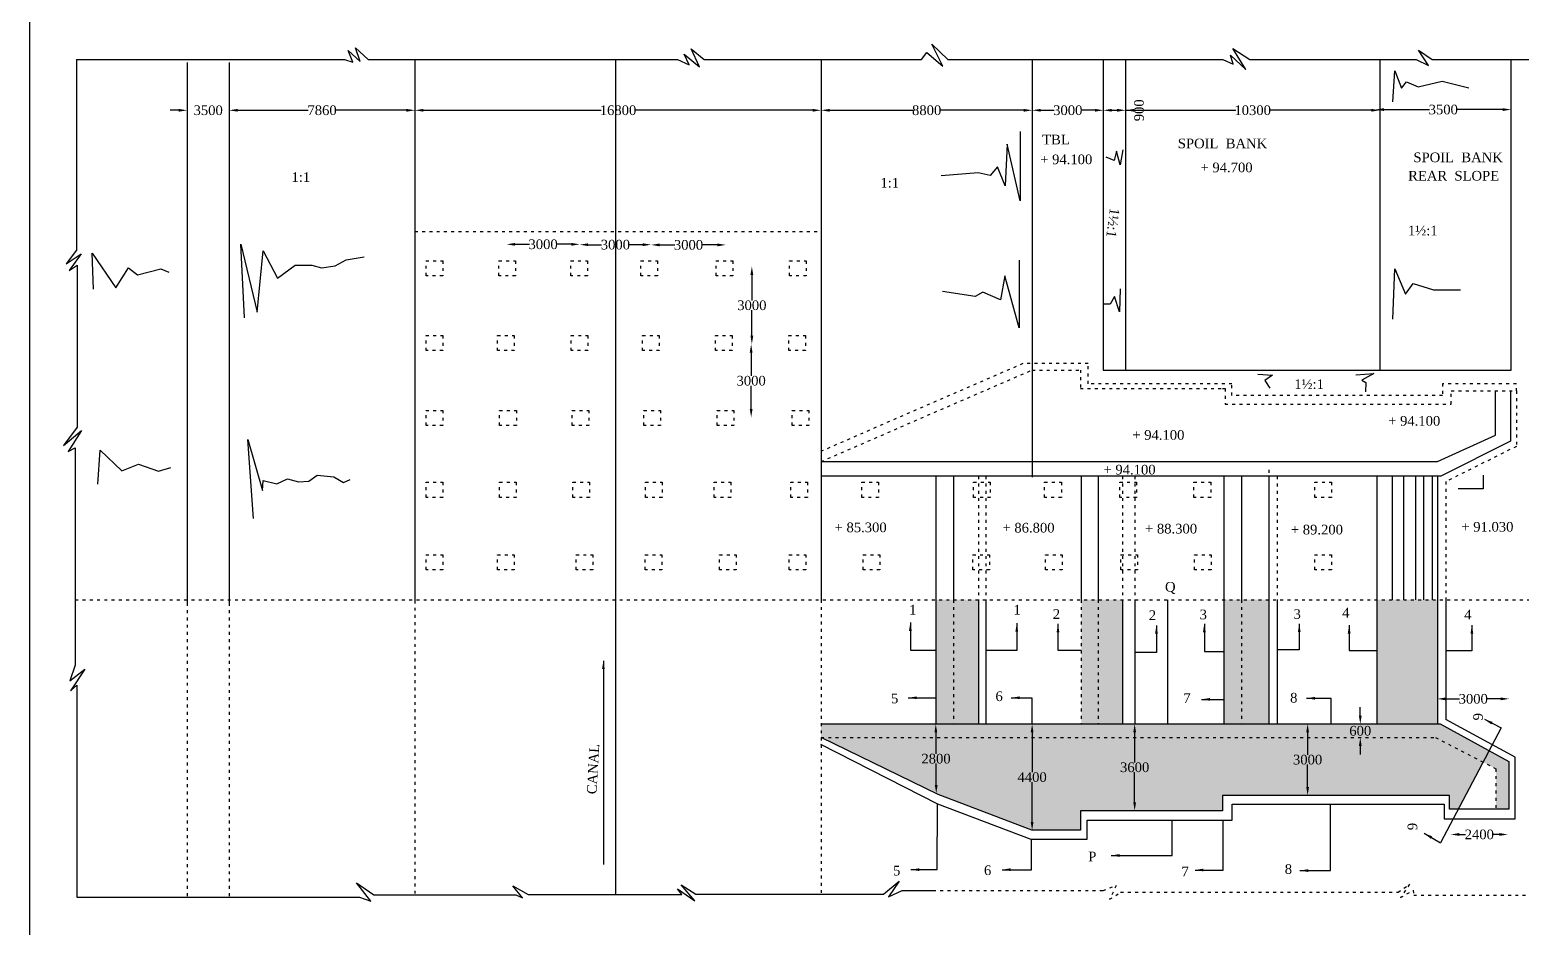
# Model space of a CAD drawing. Header units: millimetres. Extents: x 3421 to 149939, y 1434 to 109344.
# Drawn here: x 3445 to 65080, y 42839 to 79941 of the extents above; entities that cross this region are included whole.
import ezdxf

# ---------------------------------------------------------------- set-up
doc = ezdxf.new("R2010")
doc.units = ezdxf.units.MM
doc.header["$MEASUREMENT"] = 0
doc.header["$PDMODE"] = 66
doc.header["$PDSIZE"] = 170
doc.linetypes.add('ACAD_ISO03W100', pattern=[30, 12, -18])
for name, color, linetype in [('DIM', 5, 'Continuous'), ('DOT LINE', 3, 'ACAD_ISO03W100'), ('DWG. LINE', 1, 'Continuous'), ('HATCH', 2, 'Continuous'), ('TEXT', 7, 'Continuous')]:
    doc.layers.add(name, color=color, linetype=linetype)
doc.layers.add('TITLE', color=7, linetype='Continuous', lineweight=30)
doc.styles.get("Standard").update_dxf_attribs({"font": 'TIMES.TTF', "height": 400})
doc.dimstyles.get("Standard").update_dxf_attribs({"dimtxt": 400, "dimasz": 350, "dimexe": 0.18, "dimexo": 0.0625, "dimgap": 0.09, "dimtad": 0, "dimtih": 1, "dimtoh": 1, "dimdec": 1, "dimzin": 0, "dimdsep": 46, "dimtxsty": 'Standard', "dimcen": 0.09, "dimse1": 1, "dimse2": 1, "dimclrd": 5, "dimclre": 5, "dimclrt": 4, "dimadec": 0, "dimazin": 0, "dimtfac": 1, "dimtdec": 1, "dimtofl": 0, "dimtmove": 0, "dimatfit": 3, "dimfxl": 1, "dimtolj": 1, "dimtzin": 0, "dimarcsym": 0})
pattern_1 = [(50, (0, 0), (717.26, -62.752), [75, -825]), (355, (0, 0), (-138.7513, 752.192), [60, -660]), (100.4514, (59.8, -5.2), (578.5094, 689.4395), [63.74, -701.142]), (46.1842, (0, 200), (1067.241, -165.519), [112.5, -1237.5]), (96.6356, (88.9, 186.2), (934.663, 974.118), [95.61, -1051.713]), (351.1842, (0, 200), (934.662, 974.119), [90, -990]), (21, (100, 150), (596.907, -402.619), [75, -825]), (326, (100, 150), (243.3153, 725.15), [60, -660]), (71.4514, (149.74, 116.45), (840.2226, 322.5305), [63.74, -701.142]), (37.5, (0, 0), (12.15986, 332.89385), [0, -652, 0, -670, 0, -662.5]), (7.5, (0, 0), (263.0695, 394.4117), [0, -382, 0, -637, 0, -252.5]), (327.5, (-223, 0), (533.8224, -22.5549), [0, -250, 0, -780, 0, -1035]), (317.5, (-323, 0), (583.1862, 100.105), [0, -325, 0, -518, 0, -735])]

# ---------------------------------------------------------------- blocks, each defined once
blk = doc.blocks.new('*D24')
at = {"layer": 'Defpoints', "color": 0}
for p in [(9948, 76614), (11685, 76614), (11685, 76614)]:
    blk.add_point(p, dxfattribs=at)
at = {"layer": 'DIM', "color": 5, "lineweight": -2}
for p, q in [((9598, 76614), (9248, 76614)), ((12035, 76614), (12385, 76614))]:
    blk.add_line(p, q, dxfattribs=at)
at = {"layer": 'DIM', "color": 5}
for points in [[(9598, 76672), (9598, 76556), (9948, 76614)], [(12035, 76672), (12035, 76556), (11685, 76614)]]:
    blk.add_solid(points, dxfattribs=at)
at = {"layer": 'DIM', "color": 4, "insert": (10816, 76614), "char_height": 400, "attachment_point": 5}
blk.add_mtext('\\A1;3500', dxfattribs=at)
blk = doc.blocks.new('*D25')
at = {"layer": 'Defpoints', "color": 0}
for p in [(11685, 76614), (19361, 76614), (19361, 76614)]:
    blk.add_point(p, dxfattribs=at)
at = {"layer": 'DIM', "color": 5, "lineweight": -2}
for p, q in [((12035, 76614), (14954, 76614)), ((19011, 76614), (16092, 76614))]:
    blk.add_line(p, q, dxfattribs=at)
at = {"layer": 'DIM', "color": 5}
for points in [[(12035, 76672), (12035, 76556), (11685, 76614)], [(19011, 76672), (19011, 76556), (19361, 76614)]]:
    blk.add_solid(points, dxfattribs=at)
at = {"layer": 'DIM', "color": 4, "insert": (15523, 76614), "char_height": 400, "attachment_point": 5}
blk.add_mtext('\\A1;7860', dxfattribs=at)
blk = doc.blocks.new('*D26')
at = {"layer": 'Defpoints', "color": 0}
for p in [(19361, 76614), (36146, 76614), (36146, 76614)]:
    blk.add_point(p, dxfattribs=at)
at = {"layer": 'DIM', "color": 5, "lineweight": -2}
for p, q in [((19711, 76614), (27060, 76614)), ((35796, 76614), (28447, 76614))]:
    blk.add_line(p, q, dxfattribs=at)
at = {"layer": 'DIM', "color": 5}
for points in [[(19711, 76672), (19711, 76556), (19361, 76614)], [(35796, 76672), (35796, 76556), (36146, 76614)]]:
    blk.add_solid(points, dxfattribs=at)
at = {"layer": 'DIM', "color": 4, "insert": (27754, 76614), "char_height": 400, "attachment_point": 5}
blk.add_mtext('\\A1;16800', dxfattribs=at)
blk = doc.blocks.new('*D27')
at = {"layer": 'Defpoints', "color": 0}
for p in [(36146, 76614), (44872, 76614), (44872, 76614)]:
    blk.add_point(p, dxfattribs=at)
at = {"layer": 'DIM', "color": 5, "lineweight": -2}
for p, q in [((36496, 76614), (39947, 76614)), ((44522, 76614), (41072, 76614))]:
    blk.add_line(p, q, dxfattribs=at)
at = {"layer": 'DIM', "color": 5}
for points in [[(36496, 76672), (36496, 76556), (36146, 76614)], [(44522, 76672), (44522, 76556), (44872, 76614)]]:
    blk.add_solid(points, dxfattribs=at)
at = {"layer": 'DIM', "color": 4, "insert": (40509, 76614), "char_height": 400, "attachment_point": 5}
blk.add_mtext('\\A1;8800', dxfattribs=at)
blk = doc.blocks.new('*D28')
at = {"layer": 'Defpoints', "color": 0}
for p in [(44872, 76614), (47810, 76614), (47810, 76614)]:
    blk.add_point(p, dxfattribs=at)
at = {"layer": 'DIM', "color": 5, "lineweight": -2}
for p, q in [((45222, 76614), (45773, 76614)), ((47460, 76614), (46910, 76614))]:
    blk.add_line(p, q, dxfattribs=at)
at = {"layer": 'DIM', "color": 5}
for points in [[(45222, 76672), (45222, 76556), (44872, 76614)], [(47460, 76672), (47460, 76556), (47810, 76614)]]:
    blk.add_solid(points, dxfattribs=at)
at = {"layer": 'DIM', "color": 4, "insert": (46342, 76614), "char_height": 400, "attachment_point": 5}
blk.add_mtext('\\A1;3000', dxfattribs=at)
blk = doc.blocks.new('*D29')
at = {"layer": 'Defpoints', "color": 0}
for p in [(47810, 76614), (48732, 76614), (48732, 76614)]:
    blk.add_point(p, dxfattribs=at)
at = {"layer": 'DIM', "color": 5, "lineweight": -2}
for p, q in [((48160, 76614), (48382, 76614)), ((48732, 76614), (49082, 76614))]:
    blk.add_line(p, q, dxfattribs=at)
at = {"layer": 'DIM', "color": 5}
for points in [[(48160, 76672), (48160, 76556), (47810, 76614)], [(48382, 76672), (48382, 76556), (48732, 76614)]]:
    blk.add_solid(points, dxfattribs=at)
at = {"layer": 'DIM', "color": 4, "insert": (49287, 76614), "char_height": 400, "attachment_point": 5, "rotation": 90}
blk.add_mtext('\\A1;900', dxfattribs=at)
blk = doc.blocks.new('*D30')
at = {"layer": 'Defpoints', "color": 0}
for p in [(48732, 76614), (59233, 76614), (59233, 76614)]:
    blk.add_point(p, dxfattribs=at)
at = {"layer": 'DIM', "color": 5, "lineweight": -2}
for p, q in [((49082, 76614), (53290, 76614)), ((58883, 76614), (54676, 76614))]:
    blk.add_line(p, q, dxfattribs=at)
at = {"layer": 'DIM', "color": 5}
for points in [[(49082, 76672), (49082, 76556), (48732, 76614)], [(58883, 76672), (58883, 76556), (59233, 76614)]]:
    blk.add_solid(points, dxfattribs=at)
at = {"layer": 'DIM', "color": 4, "insert": (53983, 76614), "char_height": 400, "attachment_point": 5}
blk.add_mtext('\\A1;10300', dxfattribs=at)
blk = doc.blocks.new('*D31')
at = {"layer": 'Defpoints', "color": 0}
for p in [(59058, 76643), (64663, 76643), (64663, 76643)]:
    blk.add_point(p, dxfattribs=at)
at = {"layer": 'DIM', "color": 5, "lineweight": -2}
for p, q in [((59408, 76643), (61292, 76643)), ((64313, 76643), (62429, 76643))]:
    blk.add_line(p, q, dxfattribs=at)
at = {"layer": 'DIM', "color": 5}
for points in [[(59408, 76701), (59408, 76585), (59058, 76643)], [(64313, 76701), (64313, 76585), (64663, 76643)]]:
    blk.add_solid(points, dxfattribs=at)
at = {"layer": 'DIM', "color": 4, "insert": (61860, 76643), "char_height": 400, "attachment_point": 5}
blk.add_mtext('\\A1;3500', dxfattribs=at)
blk = doc.blocks.new('*D32')
at = {"layer": 'Defpoints', "color": 0}
for p in [(23148, 71091), (26169, 71091), (26169, 71072)]:
    blk.add_point(p, dxfattribs=at)
at = {"layer": 'DIM', "color": 5, "lineweight": -2}
for p, q in [((23498, 71072), (24090, 71072)), ((25819, 71072), (25226, 71072))]:
    blk.add_line(p, q, dxfattribs=at)
at = {"layer": 'DIM', "color": 5}
for points in [[(23498, 71130), (23498, 71014), (23148, 71072)], [(25819, 71130), (25819, 71014), (26169, 71072)]]:
    blk.add_solid(points, dxfattribs=at)
at = {"layer": 'DIM', "color": 4, "insert": (24658, 71072), "char_height": 400, "attachment_point": 5}
blk.add_mtext('\\A1;3000', dxfattribs=at)
blk = doc.blocks.new('*D33')
at = {"layer": 'Defpoints', "color": 0}
for p in [(26169, 71072), (29122, 71072), (29122, 71057)]:
    blk.add_point(p, dxfattribs=at)
at = {"layer": 'DIM', "color": 5, "lineweight": -2}
for p, q in [((26519, 71057), (27078, 71057)), ((28772, 71057), (28214, 71057))]:
    blk.add_line(p, q, dxfattribs=at)
at = {"layer": 'DIM', "color": 5}
for points in [[(26519, 71115), (26519, 70999), (26169, 71057)], [(28772, 71115), (28772, 70999), (29122, 71057)]]:
    blk.add_solid(points, dxfattribs=at)
at = {"layer": 'DIM', "color": 4, "insert": (27646, 71057), "char_height": 400, "attachment_point": 5}
blk.add_mtext('\\A1;3000', dxfattribs=at)
blk = doc.blocks.new('*D34')
at = {"layer": 'Defpoints', "color": 0}
for p in [(29122, 71057), (32212, 71057), (32212, 71048)]:
    blk.add_point(p, dxfattribs=at)
at = {"layer": 'DIM', "color": 5, "lineweight": -2}
for p, q in [((29472, 71048), (30099, 71048)), ((31862, 71048), (31235, 71048))]:
    blk.add_line(p, q, dxfattribs=at)
at = {"layer": 'DIM', "color": 5}
for points in [[(29472, 71106), (29472, 70989), (29122, 71048)], [(31862, 71106), (31862, 70989), (32212, 71048)]]:
    blk.add_solid(points, dxfattribs=at)
at = {"layer": 'DIM', "color": 4, "insert": (30667, 71048), "char_height": 400, "attachment_point": 5}
blk.add_mtext('\\A1;3000', dxfattribs=at)
blk = doc.blocks.new('*D35')
at = {"layer": 'Defpoints', "color": 0}
for p in [(33255, 70156), (33255, 66944), (33285, 66944)]:
    blk.add_point(p, dxfattribs=at)
at = {"layer": 'DIM', "color": 5, "lineweight": -2}
for p, q in [((33285, 69806), (33285, 68754)), ((33285, 67294), (33285, 68347))]:
    blk.add_line(p, q, dxfattribs=at)
at = {"layer": 'DIM', "color": 5}
for points in [[(33227, 69806), (33343, 69806), (33285, 70156)], [(33227, 67294), (33343, 67294), (33285, 66944)]]:
    blk.add_solid(points, dxfattribs=at)
at = {"layer": 'DIM', "color": 4, "insert": (33285, 68550), "char_height": 400, "attachment_point": 5}
blk.add_mtext('\\A1;3000', dxfattribs=at)
blk = doc.blocks.new('*D36')
at = {"layer": 'Defpoints', "color": 0}
for p in [(33285, 66944), (33256, 63917), (33285, 63917)]:
    blk.add_point(p, dxfattribs=at)
at = {"layer": 'DIM', "color": 5, "lineweight": -2}
for p, q in [((33256, 66594), (33256, 65634)), ((33256, 64267), (33256, 65227))]:
    blk.add_line(p, q, dxfattribs=at)
at = {"layer": 'DIM', "color": 5}
for points in [[(33198, 66594), (33314, 66594), (33256, 66944)], [(33198, 64267), (33314, 64267), (33256, 63917)]]:
    blk.add_solid(points, dxfattribs=at)
at = {"layer": 'DIM', "color": 4, "insert": (33256, 65431), "char_height": 400, "attachment_point": 5}
blk.add_mtext('\\A1;3000', dxfattribs=at)
blk = doc.blocks.new('*D37')
at = {"layer": 'Defpoints', "color": 0}
for p in [(40886, 51240), (40906, 48368), (40906, 48368)]:
    blk.add_point(p, dxfattribs=at)
at = {"layer": 'DIM', "color": 5, "lineweight": -2}
for p, q in [((40889, 50890), (40895, 50007)), ((40904, 48718), (40898, 49600))]:
    blk.add_line(p, q, dxfattribs=at)
at = {"layer": 'DIM', "color": 5}
for points in [[(40947, 50890), (40831, 50890), (40886, 51240)], [(40962, 48718), (40846, 48717), (40906, 48368)]]:
    blk.add_solid(points, dxfattribs=at)
at = {"layer": 'DIM', "color": 4, "insert": (40896, 49804), "char_height": 400, "attachment_point": 5}
blk.add_mtext('\\A1;2800', dxfattribs=at)
blk = doc.blocks.new('*D38')
at = {"layer": 'Defpoints', "color": 0}
for p in [(44857, 51240), (44857, 46844), (44868, 46844)]:
    blk.add_point(p, dxfattribs=at)
at = {"layer": 'DIM', "color": 5, "lineweight": -2}
for p, q in [((44868, 50890), (44868, 49246)), ((44868, 47194), (44868, 48839))]:
    blk.add_line(p, q, dxfattribs=at)
at = {"layer": 'DIM', "color": 5}
for points in [[(44810, 50890), (44926, 50890), (44868, 51240)], [(44810, 47194), (44926, 47194), (44868, 46844)]]:
    blk.add_solid(points, dxfattribs=at)
at = {"layer": 'DIM', "color": 4, "insert": (44868, 49042), "char_height": 400, "attachment_point": 5}
blk.add_mtext('\\A1;4400', dxfattribs=at)
blk = doc.blocks.new('*D39')
at = {"layer": 'Defpoints', "color": 0}
for p in [(49106, 51240), (49106, 47656), (49106, 47656)]:
    blk.add_point(p, dxfattribs=at)
at = {"layer": 'DIM', "color": 5, "lineweight": -2}
for p, q in [((49106, 50890), (49106, 49651)), ((49106, 48005), (49106, 49244))]:
    blk.add_line(p, q, dxfattribs=at)
at = {"layer": 'DIM', "color": 5}
for points in [[(49048, 50890), (49165, 50890), (49106, 51240)], [(49048, 48005), (49165, 48005), (49106, 47656)]]:
    blk.add_solid(points, dxfattribs=at)
at = {"layer": 'DIM', "color": 4, "insert": (49106, 49448), "char_height": 400, "attachment_point": 5}
blk.add_mtext('\\A1;3600', dxfattribs=at)
blk = doc.blocks.new('*D40')
at = {"layer": 'Defpoints', "color": 0}
for p in [(56253, 51240), (56253, 48290), (56253, 48290)]:
    blk.add_point(p, dxfattribs=at)
at = {"layer": 'DIM', "color": 5, "lineweight": -2}
for p, q in [((56253, 50890), (56253, 49969)), ((56253, 48640), (56253, 49561))]:
    blk.add_line(p, q, dxfattribs=at)
at = {"layer": 'DIM', "color": 5}
for points in [[(56195, 50890), (56312, 50890), (56253, 51240)], [(56195, 48640), (56312, 48640), (56253, 48290)]]:
    blk.add_solid(points, dxfattribs=at)
at = {"layer": 'DIM', "color": 4, "insert": (56253, 49765), "char_height": 400, "attachment_point": 5}
blk.add_mtext('\\A1;3000', dxfattribs=at)
blk = doc.blocks.new('*D41')
at = {"layer": 'Defpoints', "color": 0}
for p in [(58366, 51240), (58366, 50676), (58430, 50676)]:
    blk.add_point(p, dxfattribs=at)
at = {"layer": 'DIM', "color": 5, "lineweight": -2}
for p, q in [((58430, 51590), (58430, 51940)), ((58430, 50326), (58430, 49976))]:
    blk.add_line(p, q, dxfattribs=at)
at = {"layer": 'DIM', "color": 5}
for points in [[(58372, 51590), (58489, 51590), (58430, 51240)], [(58372, 50326), (58489, 50326), (58430, 50676)]]:
    blk.add_solid(points, dxfattribs=at)
at = {"layer": 'DIM', "color": 4, "insert": (58430, 50958), "char_height": 400, "attachment_point": 5}
blk.add_mtext('\\A1;600', dxfattribs=at)
blk = doc.blocks.new('*D42')
at = {"layer": 'Defpoints', "color": 0}
for p in [(61616, 52298), (64582, 52298), (64582, 52278)]:
    blk.add_point(p, dxfattribs=at)
at = {"layer": 'DIM', "color": 5, "lineweight": -2}
for p, q in [((61966, 52278), (62531, 52278)), ((64232, 52278), (63667, 52278))]:
    blk.add_line(p, q, dxfattribs=at)
at = {"layer": 'DIM', "color": 5}
for points in [[(61966, 52337), (61966, 52220), (61616, 52278)], [(64232, 52337), (64232, 52220), (64582, 52278)]]:
    blk.add_solid(points, dxfattribs=at)
at = {"layer": 'DIM', "color": 4, "insert": (63099, 52278), "char_height": 400, "attachment_point": 5}
blk.add_mtext('\\A1;3000', dxfattribs=at)
blk = doc.blocks.new('*D43')
at = {"layer": 'Defpoints', "color": 0}
for p in [(62170, 46726), (64528, 46726), (64528, 46672)]:
    blk.add_point(p, dxfattribs=at)
at = {"layer": 'DIM', "color": 5, "lineweight": -2}
for p, q in [((62520, 46672), (62775, 46672)), ((64178, 46672), (63923, 46672))]:
    blk.add_line(p, q, dxfattribs=at)
at = {"layer": 'DIM', "color": 5}
for points in [[(62520, 46731), (62520, 46614), (62170, 46672)], [(64178, 46731), (64178, 46614), (64528, 46672)]]:
    blk.add_solid(points, dxfattribs=at)
at = {"layer": 'DIM', "color": 4, "insert": (63349, 46672), "char_height": 400, "attachment_point": 5}
blk.add_mtext('\\A1;2400', dxfattribs=at)

msp = doc.modelspace()

# ---------------------------------------------------------------- hatches: boundary and pattern name
at = {"layer": 'HATCH'}
h = msp.add_hatch(dxfattribs=at)
h.set_pattern_fill('AR-CONC', color=256, scale=100, style=0)
h.set_pattern_definition(pattern_1)
h.paths.add_polyline_path([(36146, 50676), (40991.5, 48326.5), (44850.5, 46844.5), (46862.5, 46844.5), (46862.5, 47655.5), (52736, 47655.5), (52736, 48290), (62117, 48290), (62117, 47714.5), (64035.5, 47714.5), (64035.5, 49386.5), (61539.5, 50676)], flags=17)
h.paths.add_polyline_path([(40886.5, 51240), (42650.5, 51240), (42650.5, 56375), (40886.5, 56375)])
h.paths.add_polyline_path([(48597, 56375), (47593, 56375), (47593, 51240), (48597, 51240)])
h.paths.add_polyline_path([(46898.5, 51240), (47593, 51240), (47593, 56375), (46898.5, 56375)])
h.paths.add_polyline_path([(61616, 51240), (61616, 56375), (59118, 56375), (59118, 51240)])
h.paths.add_polyline_path([(61731, 51240), (36146, 51240), (36146, 50676), (40991.5, 48326.5), (44850.5, 46844.5), (46862.5, 46844.5), (46862.5, 47655.5), (52736, 47655.5), (52736, 48290), (62117, 48290), (62117, 47714.5), (64570.5, 47714.5), (64570.5, 49685.5)])
h.paths.add_polyline_path([(54647, 56375), (52795.5, 56375), (52795.5, 51240), (54647, 51240)])
h = msp.add_hatch(dxfattribs=at)
h.set_pattern_fill('AR-CONC', color=256, scale=100, style=0)
h.set_pattern_definition(pattern_1)
h.paths.add_polyline_path([(63504.48, 49660.84), (61539.5, 50676), (36146, 50676), (40991.5, 48326.5), (44850.5, 46844.5), (46862.5, 46844.5), (46862.5, 47655.5), (52736, 47655.5), (52736, 48290), (62117, 48290), (62117, 47714.5), (62475.42, 47714.5)])
h.paths.add_polyline_path([(40222.64, 50107.37), (41570.15, 50107.37), (41570.15, 49500.45), (40222.64, 49500.45)], flags=24)
h.paths.add_polyline_path([(44192.51, 49345.71), (45543.49, 49345.71), (45543.49, 48738.79), (44192.51, 48738.79)], flags=24)
h.paths.add_polyline_path([(48438.37, 49751.21), (49774.63, 49751.21), (49774.63, 49144.29), (48438.37, 49144.29)], flags=24)
h.paths.add_polyline_path([(55585.37, 50068.46), (56921.63, 50068.46), (56921.63, 49461.54), (55585.37, 49461.54)], flags=24)

# ---------------------------------------------------------------- linework, layer by layer
at = {"layer": 'DOT LINE', "ltscale": 10}
for points in [[(19361, 71601), (36146, 71601)], [(64882, 65010), (64882, 65310.5), (61825, 65310.5), (61825, 64826.5), (53126.5, 64826.5), (53126.5, 65308.5), (47187, 65308.5), (47187, 66138.5), (44481.5, 66138.5), (36146, 62515)], [(36146, 62092.5), (44872.5, 65875.5), (46862, 65875.5), (46862, 65108.5), (52732.5, 65108.5), (52842, 65108.5), (52842, 64468), (62193, 64468), (62193, 65010), (64882, 65010)], [(64882, 65010), (64882, 62716.5), (61972.5, 61263.5), (61972.5, 56375)], [(54647, 61743), (54647, 56636)], [(42650.5, 61482), (42650.5, 56375)], [(42959.5, 61482), (42959.5, 56375)], [(48597, 61482), (48597, 56375)], [(49106.5, 61482), (49106.5, 56375)], [(54999.5, 61482), (54999.5, 56375)], [(5324.5, 56375), (82622.5, 56375)], [(9947.5, 56245), (9947.5, 44080)], [(11685, 56245), (11685, 44080)], [(19361, 56346.5), (19361, 44181.5)], [(36146, 56375), (36146, 44210)], [(41614, 56375), (41614, 51274.5)], [(46898.5, 56375), (46898.5, 51240)], [(47593, 56375), (47593, 51240)], [(53527.5, 56375), (53527.5, 51274.5)], [(36146, 50676), (61539.5, 50676), (64035.5, 49386.5), (64035.5, 47680)], [(40768, 44350), (47801.5, 44350), (48338.5, 44563), (48071.5, 43991.5), (48527.5, 44286.5), (59990, 44286.5), (60458.5, 44614), (60099, 44060.5), (60615, 44364), (60640, 44167), (68114, 44167), (68587, 44622.5), (68113.5, 44003.5), (68612, 44283.5), (75513.5, 44283.5), (76146.5, 44672.5), (75734, 43994), (76256.5, 44249), (82622.5, 44249)]]:
    msp.add_lwpolyline(points, dxfattribs=at)
for points in [[(19820.5, 70392), (20510, 70392), (20510, 69769.5), (19820.5, 69769.5)], [(22828.5, 70392), (23518, 70392), (23518, 69769.5), (22828.5, 69769.5)], [(25803.5, 70392), (26493, 70392), (26493, 69769.5), (25803.5, 69769.5)], [(28697.5, 70392), (29387, 70392), (29387, 69769.5), (28697.5, 69769.5)], [(31805, 70392), (32494.5, 70392), (32494.5, 69769.5), (31805, 69769.5)], [(34844, 70392), (35533.5, 70392), (35533.5, 69769.5), (34844, 69769.5)], [(19820.5, 67301), (20510, 67301), (20510, 66678.5), (19820.5, 66678.5)], [(22777.5, 67301), (23467, 67301), (23467, 66678.5), (22777.5, 66678.5)], [(25814, 67301), (26503.5, 67301), (26503.5, 66678.5), (25814, 66678.5)], [(28770, 67301), (29459.5, 67301), (29459.5, 66678.5), (28770, 66678.5)], [(31777.5, 67301), (32467, 67301), (32467, 66678.5), (31777.5, 66678.5)], [(34807, 67301), (35496.5, 67301), (35496.5, 66678.5), (34807, 66678.5)], [(19820.5, 64205), (20510, 64205), (20510, 63582.5), (19820.5, 63582.5)], [(22862, 64205), (23551.5, 64205), (23551.5, 63582.5), (22862, 63582.5)], [(25862, 64205), (26551.5, 64205), (26551.5, 63582.5), (25862, 63582.5)], [(28825.5, 64205), (29515, 64205), (29515, 63582.5), (28825.5, 63582.5)], [(31855, 64205), (32544.5, 64205), (32544.5, 63582.5), (31855, 63582.5)], [(34956.5, 64205), (35646, 64205), (35646, 63582.5), (34956.5, 63582.5)], [(19820.5, 61232), (20510, 61232), (20510, 60609.5), (19820.5, 60609.5)], [(22860, 61232), (23549.5, 61232), (23549.5, 60609.5), (22860, 60609.5)], [(25887.5, 61232), (26577, 61232), (26577, 60609.5), (25887.5, 60609.5)], [(28890, 61232), (29579.5, 61232), (29579.5, 60609.5), (28890, 60609.5)], [(31721, 61232), (32410.5, 61232), (32410.5, 60609.5), (31721, 60609.5)], [(34892, 61232), (35581.5, 61232), (35581.5, 60609.5), (34892, 60609.5)], [(37833, 61232), (38522.5, 61232), (38522.5, 60609.5), (37833, 60609.5)], [(42451, 61232), (43140.5, 61232), (43140.5, 60609.5), (42451, 60609.5)], [(45386.5, 61232), (46076, 61232), (46076, 60609.5), (45386.5, 60609.5)], [(48493, 61232), (49182.5, 61232), (49182.5, 60609.5), (48493, 60609.5)], [(51558, 61232), (52247.5, 61232), (52247.5, 60609.5), (51558, 60609.5)], [(56549, 61232), (57238.5, 61232), (57238.5, 60609.5), (56549, 60609.5)], [(19820.5, 58239.5), (20510, 58239.5), (20510, 57617), (19820.5, 57617)], [(22779, 58239.5), (23468.5, 58239.5), (23468.5, 57617), (22779, 57617)], [(26021.5, 58239.5), (26711, 58239.5), (26711, 57617), (26021.5, 57617)], [(28879, 58239.5), (29568.5, 58239.5), (29568.5, 57617), (28879, 57617)], [(31953, 58239.5), (32642.5, 58239.5), (32642.5, 57617), (31953, 57617)], [(34826.5, 58239.5), (35516, 58239.5), (35516, 57617), (34826.5, 57617)], [(37887.5, 58239.5), (38577, 58239.5), (38577, 57617), (37887.5, 57617)], [(42415.5, 58239.5), (43105, 58239.5), (43105, 57617), (42415.5, 57617)], [(45423.5, 58239.5), (46113, 58239.5), (46113, 57617), (45423.5, 57617)], [(48538, 58239.5), (49227.5, 58239.5), (49227.5, 57617), (48538, 57617)], [(51580.5, 58239.5), (52270, 58239.5), (52270, 57617), (51580.5, 57617)], [(56547, 58239.5), (57236.5, 58239.5), (57236.5, 57617), (56547, 57617)]]:
    msp.add_lwpolyline(points, close=True, dxfattribs=at)
at = {"layer": 'DWG. LINE'}
for p, q in [((5371.41, 78716.73), (16445.58, 78716.73)), ((17423.01, 78716.73), (30212.75, 78716.73)), ((31310.68, 78716.73), (40301.02, 78716.73)), ((41380.32, 78716.73), (52743.28, 78716.73)), ((53867.59, 78716.73), (60742.5, 78716.73)), ((61401.28, 78716.73), (67137.2, 78716.73))]:
    msp.add_line(p, q, dxfattribs=at)
for points in [[(16445.58, 78716.73), (16790.37, 78603.14), (16603.74, 79089.83), (17103.53, 78625.26), (16910.57, 79197.28), (17423.01, 78716.73)], [(30212.75, 78716.73), (30687.77, 78492.96), (30486.11, 78931.74), (31126.95, 78412.37), (30772.92, 79160.08), (31310.68, 78716.73)], [(40301.02, 78716.73), (40510.53, 78999.62), (41177.15, 78441.43), (40720.04, 79342.15), (41380.32, 78716.73)], [(52743.28, 78716.73), (53175.01, 78515.23), (53067.08, 78892.65), (53696.69, 78299.55), (53157.03, 79171.23), (53867.59, 78716.73)], [(60742.5, 78716.73), (61250.12, 78463.97), (60830.25, 79101.6), (61401.28, 78716.73)], [(5371.41, 78716.73), (5371.41, 70834.5), (4952, 70261.5), (5565.5, 70679.5), (5076.5, 69992.5), (5408, 70208), (5408, 63510), (4842.5, 62748), (5584.5, 63370), (5036, 62503.5), (5324.5, 62655.5), (5324.5, 53667), (5103.5, 53031), (5714.5, 53510.5), (5124, 52617), (5382.5, 52838.5), (5382.5, 44080), (17076.5, 44080), (17543, 43914), (16939, 44669.5), (17666, 44181.5), (23525, 44181.5), (23812.5, 44053.5), (23405.5, 44549.5), (24043, 44193.5), (30387.5, 44193.5), (30208.5, 44427), (30923, 43934.5), (30358.5, 44593), (30968, 44210), (38730, 44210), (39367, 44738.5), (38938, 44088.5), (39498, 44350), (40768, 44350)], [(9947.5, 78586.73), (9947.5, 56245)], [(11685, 78586.73), (11685, 56245)], [(19361, 78688.23), (19361, 56346.5)], [(27651, 78716.73), (27651, 44193.5)], [(36146, 78716.73), (36146, 56375)], [(44872.5, 78716.73), (44872.5, 61449)], [(47810.5, 78716.73), (47810.5, 65867.5), (64663, 65867.5), (64663, 78716.73)], [(48732.5, 78716.73), (48732.5, 65867.5)], [(59233, 78716.73), (59233, 65867.5)], [(36146, 62092.5), (61618, 62092.5), (64012, 63178), (64012, 65010)], [(64643.5, 65010), (64643.5, 62938), (61763, 61482), (36146, 61482)], [(40886.5, 61482), (40886.5, 51240)], [(41614, 61482), (41614, 56375)], [(46898.5, 61482), (46898.5, 56375)], [(47593, 61482), (47593, 56375)], [(52795.5, 61482), (52795.5, 56375)], [(53527.5, 61482), (53527.5, 56375)], [(54647, 61482), (54647, 56375)], [(59118, 61482), (59118, 51240)], [(59743, 61482), (59743, 56375)], [(60220, 61482), (60220, 56375)], [(60710, 61482), (60710, 56375)], [(61043.5, 61482), (61043.5, 56375)], [(61406.5, 61482), (61406.5, 56375)], [(61616, 61482), (61616, 51240)], [(63503, 61529), (63503, 60965.67)], [(63503, 60965.67), (62482.06, 60965.67)], [(42650.5, 56375), (42650.5, 51240)], [(42959.5, 56375), (42959.5, 51240)], [(48597, 56375), (48597, 51240)], [(49106.5, 56375), (49106.5, 51240)], [(50467.5, 56375), (50467.5, 51240)], [(52795.5, 56375), (52795.5, 51240)], [(54647, 56636), (54647, 51240)], [(54647, 56375), (54647, 51240)], [(54999.5, 56375), (54999.5, 51240)], [(61972.5, 56375), (61972.5, 51420.62)], [(36119.5, 50407.5), (40959.5, 47941.5), (44811, 46474), (47137.5, 46474), (47137.5, 47267.5), (53129, 47267.5), (53129, 47925), (61903, 47925), (61903, 47324.5), (64835, 47324.5), (64835, 49871), (61972.5, 51420.62)], [(36146, 51240), (61731, 51240), (64570.5, 49685.5), (64570.5, 47714.5), (62117, 47714.5), (62117, 48290), (52736, 48290), (52736, 47655.5), (46862.5, 47655.5), (46862.5, 46844.5), (44850.5, 46844.5), (40991.5, 48326.5), (36146, 50676)], [(64253.5, 51077.5), (61740.5, 46324.5)]]:
    msp.add_lwpolyline(points, dxfattribs=at)
at = {"layer": 'HATCH'}
for points in [[(59771.27, 76964.24), (59860.27, 78244.67), (60127.27, 77527.39), (60346.8, 77794.15), (60827.4, 77586.67), (61818.26, 77811.93), (62921.86, 77539.25)], [(44372.87, 75743.37), (44371.78, 72870.03), (43830.77, 75209.9), (43749.63, 73494.07), (43431.85, 74270.92), (43134.35, 73919.65), (42640.77, 74034.49), (41104.19, 73899.56)], [(48610.97, 74972.28), (48509.62, 74358.73), (48354.6, 74924.62), (48265.17, 74537.44), (47931.29, 74674.44)], [(12313.13, 68030.55), (12163.55, 71084.81), (12846, 68273.4), (13089.07, 70804.6), (13687.38, 69674.43), (14408.76, 70207.74), (15100.56, 70207.74), (15494.7, 70095.8), (16064.96, 70189.2), (16523.05, 70432.05), (17261.59, 70553.47)], [(6077.86, 69212.47), (6017.78, 70713.1), (6994.07, 69272.5), (7519.76, 70097.84), (7895.26, 69812.72), (8856.52, 70052.82), (9186.96, 69917.77)], [(44335.28, 70423.06), (44335.28, 67621.01), (43736.1, 69766.2), (43560.6, 68782.73), (42835.68, 69095.31), (42515.19, 68912.33), (41170.37, 69118.85)], [(59774.28, 67978.88), (59854.51, 70052.58), (60300.83, 69018.02), (60611.85, 69446.32), (61452.43, 69194.38), (62570.4, 69185.98)], [(48512.82, 69236.95), (48484.11, 68277.11), (48276.14, 68909.89), (48087.08, 68602.95)], [(48087.08, 68602.95), (47810.5, 68602.95)], [(54201.53, 65708.66), (54802.82, 65668.98), (54492.58, 65443.02), (54689.74, 65130.16)], [(58244.26, 65677.8), (58991.65, 65728.5), (58493.39, 65451.94), (58654.86, 65355.14), (58641.02, 64967.96)], [(12692.44, 59733.21), (12450.53, 63007.41), (13056.4, 60895.33), (13093.62, 61313.61), (13651.82, 61174.18), (14089.09, 61369.38), (14544.96, 61257.83), (14982.22, 61276.42), (15317.15, 61527.39), (16005.6, 61453.03), (16414.96, 61220.65), (16684.76, 61350.79)], [(6258.05, 61150.25), (6351.36, 62556.22), (7252.48, 61708), (7930.18, 61983.3), (8764.27, 61693.11), (9278.13, 61849.37)]]:
    msp.add_lwpolyline(points, dxfattribs=at)
at = {"layer": 'TITLE'}
msp.add_line((3444.72, 1433.67), (3444.72, 109344.2), dxfattribs=at)

# ---------------------------------------------------------------- texts
at = {"layer": 'TEXT'}
for s, p in [('TBL', (45283.62, 75202.72)), ('SPOIL  BANK', (50889.62, 75043.22)), ('+ 94.100', (45202.12, 74385.22)), ('SPOIL  BANK', (60626.62, 74468.72)), ('1:1', (14261.12, 73653.22)), ('+ 94.700', (51826.62, 74051.72)), ('REAR  SLOPE', (60409.12, 73708.22)), ('1:1', (38596.12, 73415.72)), ('1½:1', (60399.62, 71442.22)), ('1½:1', (55703.12, 65091.72)), ('+ 94.100', (59582.12, 63573.72)), ('+ 94.100', (49009.12, 62992.22)), ('+ 94.100', (47817.62, 61556.22)), ('+ 85.300', (36705.12, 59169.72)), ('+ 86.800', (43642.12, 59155.72)), ('+ 88.300', (49533.62, 59116.22)), ('+ 89.200', (55561.62, 59078.22)), ('+ 91.030', (62607.12, 59192.72)), ('Q', (50360.5, 56713)), ('1', (39781.5, 55763.57)), ('1', (44097.5, 55763.57)), ('2', (45724, 55587.07)), ('2', (49692.5, 55537.57)), ('3', (51791, 55568.07)), ('3', (55672, 55585.07)), ('4', (57681, 55642)), ('4', (62725, 55562)), ('5', (39035.08, 52096.18)), ('6', (43354.08, 52187.18)), ('7', (51115.58, 52108.68)), ('8', (55530.58, 52125.68)), ('P', (47186, 45561.57)), ('5', (39122.08, 44978.68)), ('6', (42878.58, 44993.68)), ('7', (51042.08, 44938.68)), ('8', (55309.58, 45041.68))]:
    msp.add_text(s, height=400, dxfattribs=at).set_placement(p)
for s, rotation, p in [('1½:1', 262.4349457, (48090.1, 72592.66)), ('9', 90, (63495.5, 51388.08)), ('CANAL', 86.7254663, (26862.73, 48329.13)), ('9', 90, (60784.5, 46849.58))]:
    msp.add_text(s, height=400, rotation=rotation, dxfattribs=at).set_placement(p)

# ---------------------------------------------------------------- dimensions: what is measured, and where the dimension line sits
at = {"layer": 'DIM'}
dim = msp.add_aligned_dim(p1=(47810.5, 76614), p2=(48732.5, 76614), distance=0, text='900', dimstyle='Standard', dxfattribs=at)
dim.commit()
dim.dimension.update_dxf_attribs({"geometry": '*D29', "text_midpoint": (49286.63, 76614), "text_rotation": 90})
for p1, p2, distance, text, picture, middle in [((9947.5, 76614), (11685, 76614), 0, '3500', '*D24', (10816.25, 76614)), ((11685, 76614), (19361, 76614), 0, '7860', '*D25', (15523, 76614)), ((19361, 76614), (36146, 76614), 0, '16800', '*D26', (27753.5, 76614)), ((36146, 76614), (44872.5, 76614), 0, '8800', '*D27', (40509.25, 76614)), ((44872.5, 76614), (47810.5, 76614), 0, '3000', '*D28', (46341.5, 76614)), ((48732.5, 76614), (59233, 76614), 0, '10300', '*D30', (53982.75, 76614)), ((59058, 76643.17), (64663, 76643.17), 0, '3500', '*D31', (61860.5, 76643.17)), ((23147.5, 71091), (26169, 71091), -19, '3000', '*D32', (24658.25, 71072)), ((26169, 71072), (29122.5, 71072), -15, '3000', '*D33', (27645.75, 71057)), ((29122.5, 71057), (32212, 71057), -9.5, '3000', '*D34', (30667.25, 71047.5)), ((33255, 70156), (33255, 66944.5), 30, '3000', '*D35', (33285, 68550.25)), ((33285, 66944.5), (33285, 63917), -29, '3000', '*D36', (33256, 65430.75)), ((61616, 52298.5), (64582.5, 52298.5), -20, '3000', '*D42', (63099.25, 52278.5)), ((58365.5, 51240), (58365.5, 50676), 65, '600', '*D41', (58430.5, 50958)), ((40886.5, 51240), (40906.29, 48367.82), 0, '2800', '*D37', (40896.39, 49803.91)), ((44857, 51240), (44857, 46844.5), 11, '4400', '*D38', (44868, 49042.25)), ((49106.5, 51240), (49106.5, 47655.5), 0, '3600', '*D39', (49106.5, 49447.75)), ((56253.5, 51240), (56253.5, 48290), 0, '3000', '*D40', (56253.5, 49765)), ((62170.5, 46726), (64528, 46726), -53.5, '2400', '*D43', (63349.25, 46672.5))]:
    dim = msp.add_aligned_dim(p1=p1, p2=p2, distance=distance, text=text, dimstyle='Standard', dxfattribs=at)
    dim.commit()
    dim.dimension.update_dxf_attribs({"geometry": picture, "text_midpoint": middle})

# ---------------------------------------------------------------- leaders
for points in [[(39836, 55439.5), (39836, 54292), (40886.5, 54292)], [(44234, 55405.5), (44234, 54285), (42959.5, 54285)], [(45937, 55375), (45937, 54286), (46898.5, 54286)], [(50006, 55318), (50006, 54201.5), (49106.5, 54201.5)], [(51985.5, 55385), (51985.5, 54242), (52795.5, 54242)], [(55908.5, 55387), (55908.5, 54309.5), (54999.5, 54309.5)], [(57970.5, 55326.5), (57970.5, 54285), (59118, 54285)], [(63042.5, 55325.5), (63042.5, 54271), (61972.5, 54271)], [(27150.5, 53857), (27150.5, 45431)], [(39749.5, 52322.5), (40886.5, 52322.5)], [(44002.5, 52323), (44857, 52323), (44857, 51240)], [(51872, 52258), (52795.5, 52258)], [(56212, 52302.5), (57208.5, 52302.5), (57208.5, 51240)], [(63558.5, 51435.5), (64253.5, 51077.5)], [(39856.5, 45217), (40937, 45217), (40959.5, 47941.5)], [(55931.5, 45179), (57204, 45179), (57204, 47925)], [(48134.5, 45803), (50657.5, 45803), (50657.5, 47267.5)], [(51600.5, 45201), (52764.5, 45201), (52764.5, 47267.5)], [(43633.5, 45216.5), (44842, 45216.5), (44842, 46474)], [(61072.5, 46724), (61740.5, 46324.5)]]:
    msp.add_leader(points, dimstyle='Standard', override={"dimgap": 0.09, "dimtad": 0}, dxfattribs=at)

doc.saveas('drawing.dxf')
